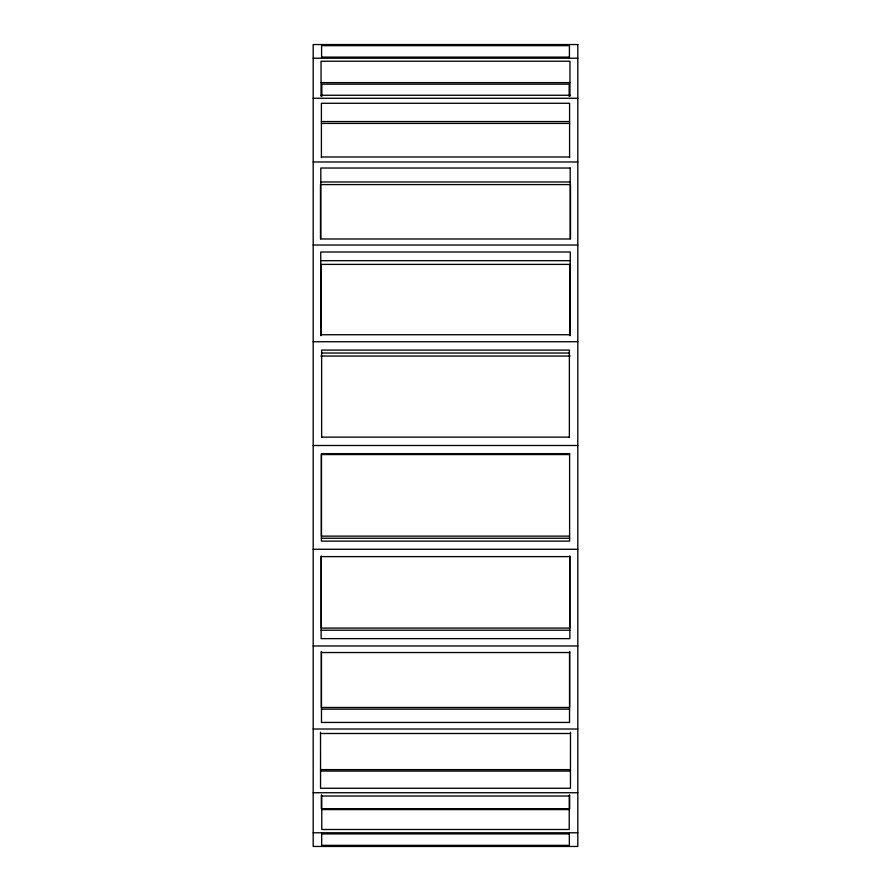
<?xml version="1.0" encoding="UTF-8"?>
<svg xmlns="http://www.w3.org/2000/svg" width="891" height="891" viewBox="0 0 891 891"><rect width="100%" height="100%" fill="white"/><g stroke="black" fill="none" stroke-linecap="round" stroke-linejoin="round"><path stroke-width="1.34" d="M321.584 57.113L569.416 57.113M313.186 58.216L577.813 58.216M321.05 82.607L569.95 82.607M321.05 95.259L569.95 95.259M313.186 98.266L577.813 98.266M321.406 121.555L569.594 121.555M321.406 123.415L569.594 123.415M321.406 156.983L569.594 156.983M313.186 161.984L577.813 161.984M320.805 181.964L570.195 181.964M313.186 245.025L577.813 245.025M320.749 260.684L570.251 260.684M320.749 334.749L570.251 334.749M313.186 341.732L577.813 341.732M321.629 353.025L569.371 353.025M320.86 356.032L570.14 356.032M321.629 437.136L569.371 437.136M313.186 445.5L577.813 445.5M569.561 454.555L321.439 454.555L321.439 536.115L569.561 536.115M321.395 538.231L569.605 538.231M313.186 549.268L577.813 549.268M321.128 630.204L569.872 630.204M313.186 645.975L577.813 645.975M321.473 652.546L569.527 652.546M321.473 709.158L569.527 709.158M313.186 729.016L577.813 729.016M320.548 733.493L570.452 733.493M320.515 769.612L570.485 769.612M320.548 771.06L570.452 771.06M313.186 792.734L577.813 792.734M321.774 796.019L569.226 796.019M321.774 809.585L569.226 809.585M313.186 832.784L577.813 832.784M321.662 833.898L569.338 833.898M570.518 238.855L570.518 184.582L320.482 184.582L320.482 238.855M570.485 732.235L570.452 788.257L320.548 788.257L320.515 732.235M570.251 335.15L570.251 252.008L320.749 252.008L320.749 335.15M569.95 96.172L569.95 61.223L321.05 61.223L321.05 96.172M569.984 335.707L569.984 264.393L321.016 264.393L321.016 335.707M569.705 555.951L569.705 628.077L321.295 628.077L321.295 555.951M569.672 651.566L569.672 707.476L321.328 707.476L321.328 651.566M569.683 795.028L569.683 808.761L321.317 808.761L321.317 795.028M569.594 157.618L569.594 103.278L321.406 103.278L321.406 157.618M569.527 651.566L569.527 722.445L321.473 722.445L321.473 651.566M569.416 57.826L569.416 45.641L321.584 45.641L321.584 57.826M569.371 437.381L569.371 350.096L321.629 350.096L321.629 437.381M569.338 833.352L569.338 845.347L321.662 845.347L321.662 833.352M569.16 96.362L569.16 84.166L321.84 84.166L321.84 96.362M569.226 795.173L569.226 829.499L321.774 829.499L321.774 795.173M577.813 44.55L313.186 44.55L313.186 846.45L577.813 846.45L577.813 44.55M570.195 168.031L320.805 168.031L320.805 238.977L570.195 238.977L570.195 168.031M569.605 453.642L321.395 453.642L321.395 541.127L569.605 541.127L569.605 453.519M569.872 556.619L321.128 556.619L321.128 638.635L569.872 638.635L569.872 556.53"/></g></svg>
